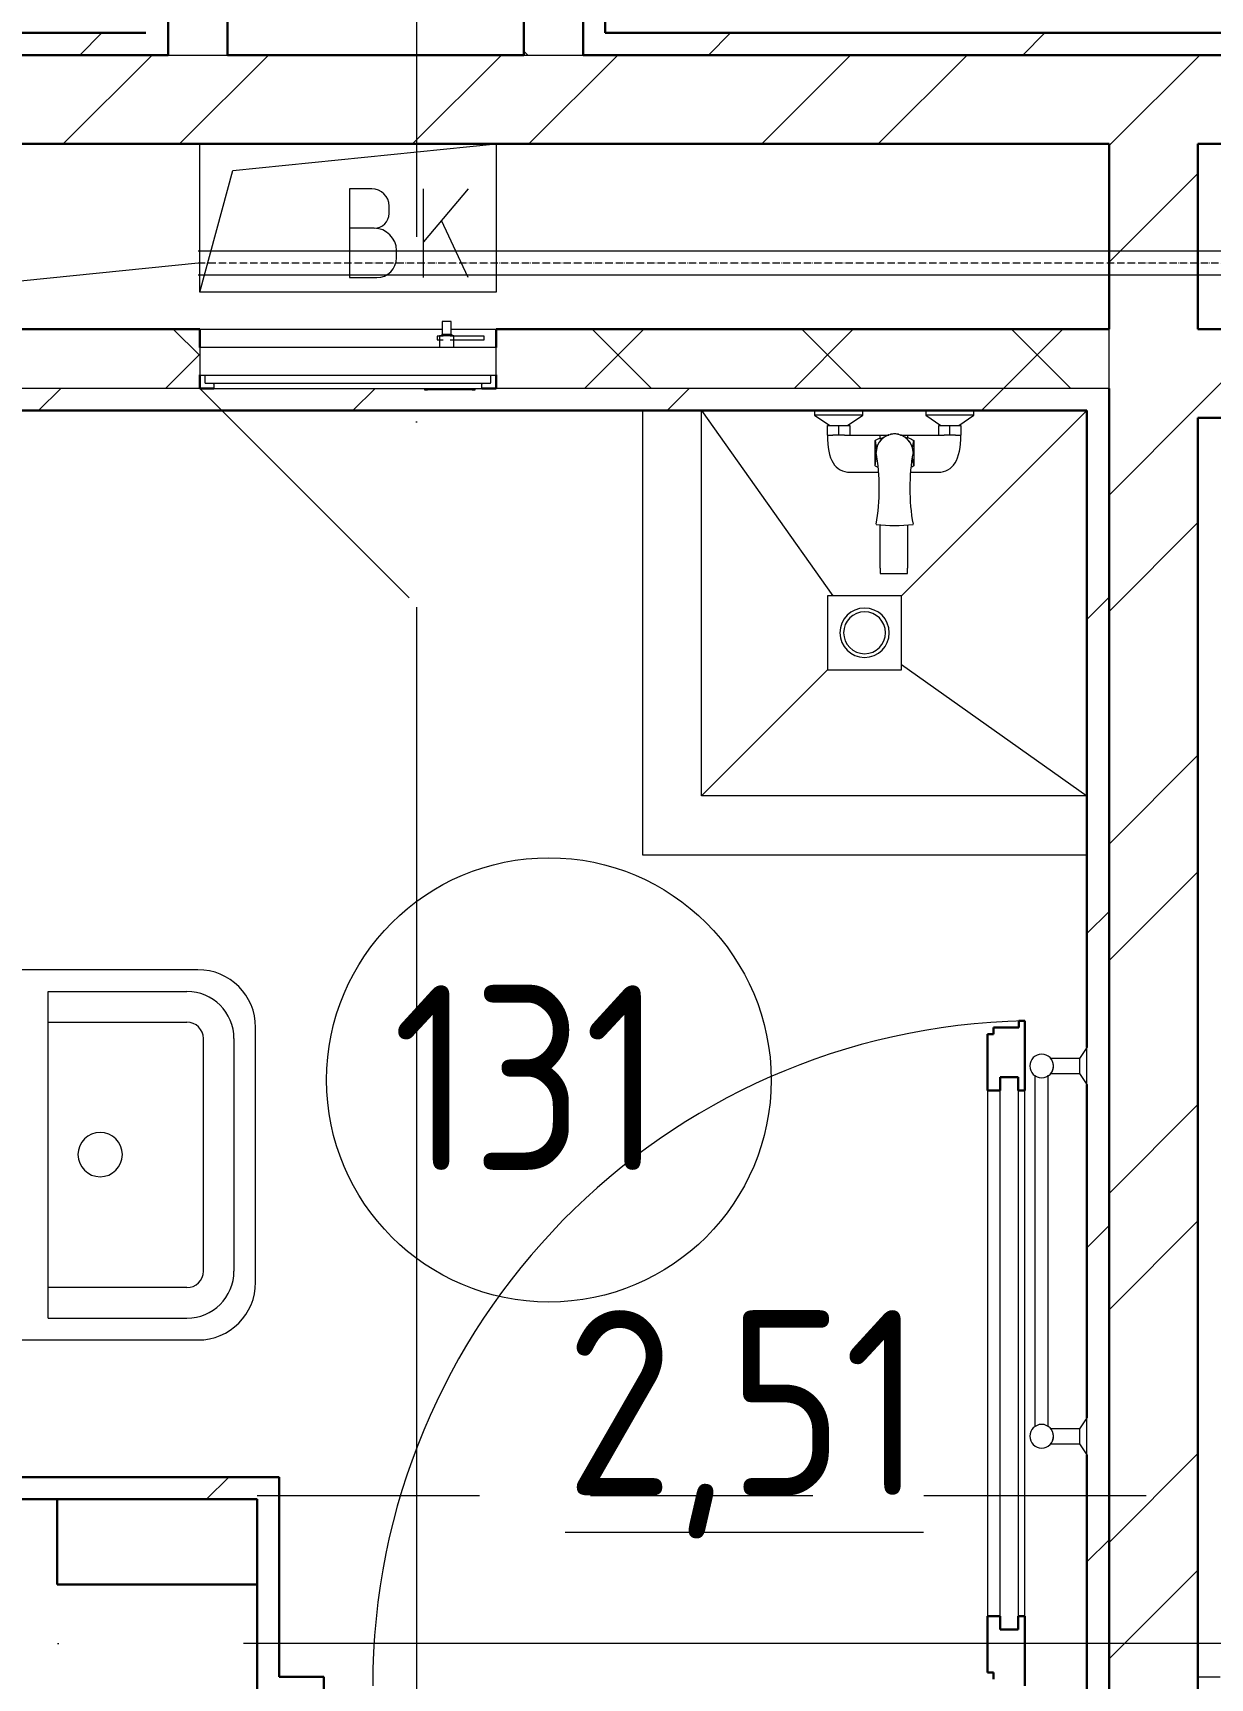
# Model space of a CAD drawing. Header units: millimetres. Extents: x -88595 to 880822, y -1054509 to -148035.
# Drawn here: x 196546 to 198135, y -274298 to -272077 of the extents above; entities that cross this region are included whole.
import ezdxf

# ---------------------------------------------------------------- set-up
doc = ezdxf.new("R2010")
doc.units = ezdxf.units.MM
for name, pattern in [('$0$ADSK_Осевая', [14, 10, -2, 0, -2]), ('ADSK_Линия сетки', [25, 20, -2.5, 0, -2.5]), ('ADSK_Сверху', [4.5, 3, -1.5])]:
    doc.linetypes.add(name, pattern=pattern)
for name, color, linetype, lineweight in [('Аннотация', 7, 'Continuous', 20), ('Двери', 7, 'Continuous', 9), ('Линии', 7, 'Continuous', 9), ('Марки помещений', 7, 'Continuous', 20), ('Обобщенные модели', 7, 'Continuous', 18), ('Оборудование', 7, 'Continuous', 18), ('Оси', 7, 'Continuous', 9), ('Перекрытие', 7, 'Continuous', 18), ('Сантехника', 7, 'Continuous', 18), ('Стены внутренние', 7, 'Continuous', 18), ('Стены наружные', 7, 'Continuous', 18), ('Стены штриховка', 7, 'Continuous', 9), ('Трубопровод', 7, 'Continuous', 18)]:
    doc.layers.add(name, color=color, linetype=linetype, lineweight=lineweight)
doc.layers.add('Двери открывание', color=7, linetype='Continuous', lineweight=9, true_color=0xc0c0c0)
doc.styles.add('GOST Common_3', font='GOST_Common.ttf', dxfattribs={"width": 0.9, "height": 2.5})

# ---------------------------------------------------------------- blocks, each defined once
blk = doc.blocks.new('1 этаж')
at = {"lineweight": 18}
for p, q in [((232900.2, 655887.6), (232900.2, 656087.6)), ((232944.8, 656051.7), (233300.2, 656087.6)), ((233300.2, 656087.6), (233300.2, 655887.6)), ((232900.2, 655887.6), (232944.8, 656051.7)), ((233132.5, 656027.1), (233102.5, 656027.1)), ((233102.5, 656027.1), (233102.5, 655907.1)), ((233262.5, 656027.1), (233202.5, 655955.6)), ((233202.5, 655907.1), (233202.5, 656027.1)), ((233155.8, 655993.8), (233155.8, 656003.8)), ((233135.8, 655973.8), (233102.5, 655973.8)), ((233262.5, 655907.1), (233226.5, 655984.3)), ((233165.8, 655933.8), (233165.8, 655943.8)), ((233102.5, 655907.1), (233139.2, 655907.1)), ((233300.2, 655887.6), (232900.2, 655887.6))]:
    blk.add_line(p, q, dxfattribs=at)
for centre, radius, start, end in [((233132.5, 656003.8), 23.3, 0, 90), ((233135.8, 655993.8), 20, 270, 0), ((233135.8, 655943.8), 30, 0, 90), ((233139.2, 655933.8), 26.7, 270, 0)]:
    blk.add_arc(centre, radius, start, end, dxfattribs=at)
at = {"layer": 'Двери', "lineweight": 30}
for p, q in [((234013.8, 654903.6), (234005.8, 654903.6)), ((234005.8, 654903.6), (234005.8, 654894.6)), ((234013.8, 654809.6), (234013.8, 654903.6)), ((233971.8, 654885.6), (233963.8, 654885.6)), ((233963.8, 654885.6), (233963.8, 654809.6)), ((234005.8, 654894.6), (233971.8, 654894.6)), ((233971.8, 654894.6), (233971.8, 654885.6)), ((233963.8, 654809.6), (233980.8, 654809.6)), ((233980.8, 654809.6), (233980.8, 654827.6)), ((233980.8, 654827.6), (234004.8, 654827.6)), ((234004.8, 654827.6), (234004.8, 654809.6)), ((234004.8, 654809.6), (234013.8, 654809.6)), ((233963.8, 654099.6), (233963.8, 654023.6)), ((233963.8, 654099.6), (233980.8, 654099.6)), ((233980.8, 654099.6), (233980.8, 654081.6)), ((234004.8, 654099.6), (234013.8, 654099.6)), ((234004.8, 654081.6), (234004.8, 654099.6)), ((234013.8, 654005.6), (234013.8, 654099.6)), ((233980.8, 654081.6), (234004.8, 654081.6)), ((233963.8, 654023.6), (233971.8, 654023.6)), ((233971.8, 654023.6), (233971.8, 654014.6))]:
    blk.add_line(p, q, dxfattribs=at)
at = {"layer": 'Двери'}
for p, q in [((233963.8, 654809.6), (233963.8, 654099.6)), ((233980.8, 654081.6), (233980.8, 654827.6)), ((233980.8, 654827.6), (234004.8, 654827.6)), ((234004.8, 654827.6), (234004.8, 654081.6)), ((234013.8, 654099.6), (234013.8, 654809.6)), ((234004.8, 654081.6), (233980.8, 654081.6))]:
    blk.add_line(p, q, dxfattribs=at)
at = {"layer": 'Двери открывание'}
blk.add_arc((234031.8, 654005.6), 898, 91.1485, 180, dxfattribs=at)
at = {"layer": 'Линии', "linetype": 'ADSK_Сверху', "ltscale": 100}
blk.add_line((232977.7, 654262.6), (243797.7, 654262.6), dxfattribs=at)
at = {"layer": 'Марки помещений'}
blk.add_circle((233371.6, 654823.8), 300, dxfattribs=at)
at = {"layer": 'Обобщенные модели'}
for p, q in [((233497.7, 655727.6), (233497.7, 655127.6)), ((233577.7, 655207.6), (233577.7, 655727.6)), ((233577.7, 655727.6), (233755, 655477.6)), ((234097.7, 655727.6), (233847.7, 655477.6)), ((233577.7, 655207.6), (233747.7, 655377.6)), ((233847.7, 655384.9), (234097.7, 655207.6)), ((234097.7, 655207.6), (233577.7, 655207.6)), ((233497.7, 655127.6), (234097.7, 655127.6)), ((232897.7, 654972.6), (232557.7, 654972.6)), ((232695.7, 654943.2), (232882.9, 654943.2)), ((232695.7, 654502), (232695.7, 654943.2)), ((232695.7, 654901.9), (232882.9, 654901.9)), ((232905.1, 654879.6), (232905.1, 654565.6)), ((232946.4, 654879.6), (232946.4, 654565.6)), ((232975.7, 654722.7), (232975.7, 654894.6)), ((232975.7, 654550.6), (232975.7, 654722.7)), ((232882.9, 654543.3), (232695.7, 654543.3)), ((232695.7, 654502), (232882.9, 654502)), ((232557.7, 654472.6), (232897.7, 654472.6))]:
    blk.add_line(p, q, dxfattribs=at)
at = {"layer": 'Обобщенные модели', "lineweight": 9}
for centre, radius, start, end in [((233838.2, 655671.1), 24.9, 0, 180), ((233540.9, 655622.6), 276.6, 349.8828, 10.1172), ((234135.4, 655622.6), 276.6, 169.8828, 190.1172), ((233838.2, 655758.3), 186, 262.307, 277.693)]:
    blk.add_arc(centre, radius, start, end, dxfattribs=at)
at = {"layer": 'Обобщенные модели'}
for centre, radius, start, end in [((232897.7, 654894.6), 78, 0, 90), ((232882.9, 654879.6), 63.6, 0, 90), ((232882.9, 654879.6), 22.3, 0, 90), ((232765.9, 654723), 30, 90, 270), ((232765.9, 654723), 30, 270, 90), ((232882.9, 654565.6), 63.6, 270, 0), ((232882.9, 654565.6), 22.3, 270, 0), ((232897.7, 654550.6), 78, 270, 0)]:
    blk.add_arc(centre, radius, start, end, dxfattribs=at)
at = {"layer": 'Обобщенные модели', "lineweight": 9}
for points in [[(233814, 655677), (233813.5, 655675.1), (233813.3, 655673.1), (233813.3, 655671.1)], [(233863.1, 655671.1), (233863.1, 655673.1), (233862.8, 655675.1), (233862.4, 655677)]]:
    blk.add_open_spline(points, degree=3, dxfattribs=at)
for points, knots in [([(233815.9, 655682.3), (233815.7, 655681.9), (233815.3, 655681), (233814.9, 655679.9), (233814.6, 655679.3), (233814.6, 655679.1)], [0.71428571, 0.71428571, 0.71428571, 0.71428571, 0.75, 0.78571429, 0.80227909, 0.80227909, 0.80227909, 0.80227909]), ([(233818.9, 655686.9), (233818.6, 655686.5), (233818.1, 655685.9), (233817.6, 655685.2), (233817.4, 655684.9)], [0.57142857, 0.57142857, 0.57142857, 0.57142857, 0.60714286, 0.63719083, 0.63719083, 0.63719083, 0.63719083]), ([(233824.5, 655692), (233824.3, 655691.8), (233823.8, 655691.5), (233823.2, 655691), (233822.6, 655690.6), (233822.1, 655690.2), (233821.7, 655689.8), (233821.5, 655689.6), (233821.4, 655689.5)], [0.365798, 0.365798, 0.365798, 0.365798, 0.3928571, 0.4107143, 0.4285714, 0.4464286, 0.4642857, 0.4733784, 0.4733784, 0.4733784, 0.4733784]), ([(233830.3, 655694.8), (233830.1, 655694.7), (233829.5, 655694.5), (233828.6, 655694.1), (233827.8, 655693.8), (233827.4, 655693.6), (233827.2, 655693.5)], [0.1967317, 0.1967317, 0.1967317, 0.1967317, 0.21428571, 0.25, 0.26785714, 0.28571429, 0.28571429, 0.28571429, 0.28571429]), ([(233838.2, 655696), (233837.2, 655696), (233835.7, 655696), (233833.8, 655695.7), (233832.8, 655695.5), (233832.4, 655695.4)], [0, 0, 0, 0, 0.0714286, 0.1071429, 0.1428571, 0.1428571, 0.1428571, 0.1428571]), ([(233844, 655695.4), (233843.5, 655695.5), (233842.6, 655695.7), (233840.6, 655696), (233839.2, 655696), (233838.2, 655696)], [0.8571429, 0.8571429, 0.8571429, 0.8571429, 0.8928571, 0.9285714, 1, 1, 1, 1]), ([(233849.2, 655693.5), (233849, 655693.6), (233848.6, 655693.8), (233847.7, 655694.1), (233846.9, 655694.5), (233846.2, 655694.7), (233846, 655694.8)], [0.71428571, 0.71428571, 0.71428571, 0.71428571, 0.73214286, 0.75, 0.78571429, 0.8032683, 0.8032683, 0.8032683, 0.8032683]), ([(233855, 655689.5), (233854.9, 655689.6), (233854.5, 655690), (233853.9, 655690.5), (233853.2, 655691), (233852.5, 655691.5), (233852.1, 655691.8), (233851.8, 655692)], [0.5266216, 0.5266216, 0.5266216, 0.5266216, 0.5357143, 0.5714286, 0.5892857, 0.6071429, 0.634202, 0.634202, 0.634202, 0.634202]), ([(233858.9, 655684.9), (233858.7, 655685.2), (233858.3, 655685.9), (233857.8, 655686.5), (233857.5, 655686.9)], [0.36280917, 0.36280917, 0.36280917, 0.36280917, 0.39285714, 0.42857143, 0.42857143, 0.42857143, 0.42857143]), ([(233861.8, 655679.1), (233861.7, 655679.3), (233861.5, 655679.9), (233861, 655681), (233860.6, 655681.9), (233860.4, 655682.3)], [0.19772091, 0.19772091, 0.19772091, 0.19772091, 0.21428571, 0.25, 0.28571429, 0.28571429, 0.28571429, 0.28571429])]:
    blk.add_open_spline(points, degree=3, knots=knots, dxfattribs=at)
at = {"layer": 'Оборудование'}
for p, q in [((233227.6, 655847.9), (233227.6, 655830.5)), ((233239.8, 655847.9), (233227.6, 655847.9)), ((233239.8, 655830.5), (233239.8, 655847.9)), ((232900.2, 655812.6), (232900.2, 655776.2)), ((233300.2, 655812.6), (232900.2, 655812.6)), ((233228.9, 655828), (233220.6, 655828)), ((233220.6, 655828), (233220.6, 655823)), ((233220.6, 655823), (233228.9, 655823)), ((233224, 655828.5), (233224, 655812.6)), ((233243.3, 655828.5), (233224, 655828.5)), ((233227.6, 655830.5), (233225.6, 655828.5)), ((233239.8, 655830.5), (233227.6, 655830.5)), ((233284.3, 655828), (233238.5, 655828)), ((233238.5, 655823), (233284.3, 655823)), ((233241.7, 655828.5), (233239.8, 655830.5)), ((233243.3, 655812.6), (233243.3, 655828.5)), ((233284.3, 655823), (233284.3, 655828)), ((233300.2, 655776.2), (233300.2, 655812.6)), ((232901.1, 655775.3), (233299.3, 655775.3)), ((232907.2, 655775.3), (232907.2, 655765.6)), ((232908.1, 655764.6), (233292.2, 655764.6)), ((233293.2, 655765.6), (233293.2, 655775.3)), ((232900.2, 655757.6), (233183, 655474.8)), ((232919.2, 655763.1), (232919.2, 655757.6)), ((232919.2, 655757.6), (233281.2, 655757.6)), ((233203.7, 655757.6), (233203.7, 655755.6)), ((233203.7, 655755.6), (233207.7, 655755.6)), ((233268.2, 655755.6), (233207.7, 655755.6)), ((233268.2, 655755.6), (233272.2, 655755.6)), ((233272.2, 655755.6), (233272.2, 655757.6)), ((233281.2, 655757.6), (233281.2, 655763.1))]:
    blk.add_line(p, q, dxfattribs=at)
for points, knots in [([(232900.2, 655776.2), (232900.2, 655776.1), (232900.2, 655776), (232900.3, 655775.8), (232900.4, 655775.6), (232900.6, 655775.4), (232900.7, 655775.4), (232900.9, 655775.3), (232901, 655775.3), (232901.1, 655775.3)], [-1, -1, -1, -1, -0.833333, -0.666667, -0.5, -0.333333, -0.25, -0.166667, 0, 0, 0, 0]), ([(232907.2, 655765.6), (232907.2, 655765.5), (232907.2, 655765.3), (232907.3, 655765.1), (232907.4, 655764.9), (232907.5, 655764.8), (232907.7, 655764.7), (232907.8, 655764.7), (232907.9, 655764.6), (232908, 655764.6), (232908.1, 655764.6)], [-1, -1, -1, -1, -0.833333, -0.666667, -0.541667, -0.416667, -0.333333, -0.25, -0.166667, 0, 0, 0, 0]), ([(232917.6, 655764.6), (232917.8, 655764.6), (232918, 655764.6), (232918.2, 655764.5), (232918.4, 655764.4), (232918.6, 655764.3), (232918.7, 655764.2), (232918.9, 655764), (232919, 655763.8), (232919.1, 655763.7), (232919.2, 655763.4), (232919.2, 655763.2), (232919.2, 655763.1)], [-1, -1, -1, -1, -0.833333, -0.75, -0.666667, -0.583333, -0.5, -0.416667, -0.333333, -0.25, -0.166667, 0, 0, 0, 0]), ([(233281.2, 655763.1), (233281.2, 655763.2), (233281.2, 655763.4), (233281.3, 655763.7), (233281.4, 655763.8), (233281.5, 655764), (233281.6, 655764.2), (233281.8, 655764.3), (233281.9, 655764.4), (233282.1, 655764.5), (233282.4, 655764.6), (233282.6, 655764.6), (233282.7, 655764.6)], [0, 0, 0, 0, 0.166667, 0.25, 0.333333, 0.416667, 0.5, 0.583333, 0.666667, 0.75, 0.833333, 1, 1, 1, 1]), ([(233292.2, 655764.6), (233292.3, 655764.6), (233292.4, 655764.6), (233292.6, 655764.7), (233292.7, 655764.7), (233292.8, 655764.8), (233292.9, 655764.9), (233293.1, 655765.1), (233293.2, 655765.3), (233293.2, 655765.5), (233293.2, 655765.6)], [0, 0, 0, 0, 0.166667, 0.25, 0.333333, 0.416667, 0.541667, 0.666667, 0.833333, 1, 1, 1, 1]), ([(233299.3, 655775.3), (233299.3, 655775.3), (233299.5, 655775.3), (233299.6, 655775.4), (233299.8, 655775.4), (233299.9, 655775.6), (233300.1, 655775.8), (233300.2, 655776), (233300.2, 655776.1), (233300.2, 655776.2)], [0, 0, 0, 0, 0.166667, 0.25, 0.333333, 0.5, 0.666667, 0.833333, 1, 1, 1, 1])]:
    blk.add_open_spline(points, degree=3, knots=knots, dxfattribs=at)
at = {"layer": 'Оси', "linetype": 'ADSK_Линия сетки', "ltscale": 100}
for p, q in [((233192.7, 662962.6), (233192.7, 633106.5)), ((252460, 654062.6), (175520.4, 654062.6))]:
    blk.add_line(p, q, dxfattribs=at)
at = {"layer": 'Перекрытие', "color": 49, "ltscale": 100, "true_color": 0x464646}
for p, q in [((232900.2, 655887.6), (232900.2, 656087.6)), ((233300.2, 656087.6), (233300.2, 655887.6)), ((233300.2, 655887.6), (232900.2, 655887.6))]:
    blk.add_line(p, q, dxfattribs=at)
at = {"layer": 'Сантехника'}
for p, q in [((233730.2, 655727.6), (233730.2, 655721.3)), ((233730.2, 655721.3), (233750.7, 655707.6)), ((233795.2, 655721.3), (233730.2, 655721.3)), ((233774.7, 655707.6), (233795.2, 655721.3)), ((233795.2, 655721.3), (233795.2, 655727.6)), ((233880.2, 655727.6), (233880.2, 655721.3)), ((233880.2, 655721.3), (233900.7, 655707.6)), ((233945.3, 655721.3), (233880.2, 655721.3)), ((233924.7, 655707.6), (233945.3, 655721.3)), ((233945.3, 655721.3), (233945.3, 655727.6)), ((233747.7, 655707.6), (233762.7, 655707.6)), ((233747.7, 655694.6), (233747.7, 655707.6)), ((233762.7, 655707.6), (233777.7, 655707.6)), ((233762.7, 655707.6), (233762.7, 655694.6)), ((233777.7, 655707.6), (233777.7, 655694.6)), ((233897.7, 655707.6), (233912.7, 655707.6)), ((233897.7, 655694.6), (233897.7, 655707.6)), ((233912.7, 655707.6), (233927.7, 655707.6)), ((233912.7, 655694.6), (233912.7, 655707.6)), ((233927.7, 655707.6), (233927.7, 655694.6)), ((233747.5, 655694.6), (233754.9, 655694.6)), ((233762.7, 655694.6), (233754.9, 655694.6)), ((233770.6, 655694.6), (233762.7, 655694.6)), ((233770.6, 655694.6), (233818.5, 655694.6)), ((233811.8, 655652.9), (233811.8, 655687)), ((233811.8, 655687), (233813.7, 655674.3)), ((233818.5, 655689.3), (233818.5, 655694.6)), ((233818.5, 655694.6), (233830.3, 655694.6)), ((233846, 655694.6), (233855.7, 655694.6)), ((233855.7, 655694.6), (233855.7, 655690.3)), ((233855.7, 655694.6), (233904.9, 655694.6)), ((233862.3, 655676.7), (233864.2, 655687)), ((233864.2, 655687), (233864.2, 655652.9)), ((233912.7, 655694.6), (233904.9, 655694.6)), ((233920.6, 655694.6), (233912.7, 655694.6)), ((233920.6, 655694.6), (233927.6, 655694.6)), ((233811.8, 655652.9), (233813.7, 655666.7)), ((233864.2, 655652.9), (233862.4, 655663.7)), ((233778.3, 655644.4), (233815.6, 655644.4)), ((233860.7, 655644.4), (233896.8, 655644.4)), ((233818.5, 655514.9), (233818.5, 655573.6)), ((233855.7, 655573.5), (233855.7, 655514.9)), ((233818.5, 655514.9), (233818.5, 655507.6)), ((233818.5, 655507.6), (233855.7, 655507.6)), ((233855.7, 655507.6), (233855.7, 655514.9)), ((233747.7, 655477.6), (233747.7, 655377.6)), ((233847.7, 655477.6), (233747.7, 655477.6)), ((233847.7, 655377.6), (233847.7, 655477.6)), ((233747.7, 655377.6), (233847.7, 655377.6)), ((234097.7, 654867.6), (234087.7, 654852.6)), ((234097.7, 654867.6), (234087.7, 654852.6)), ((234097.7, 654817.6), (234097.7, 654867.6)), ((234087.7, 654852.6), (234049.2, 654852.6)), ((234049.2, 654832.6), (234087.7, 654832.6)), ((234087.7, 654852.6), (234087.7, 654832.6)), ((234087.7, 654832.6), (234097.7, 654817.6)), ((234027.7, 654830), (234027.7, 654355.3)), ((234045.7, 654355.7), (234045.7, 654830)), ((234097.7, 654367.6), (234087.7, 654352.6)), ((234097.7, 654367.6), (234087.7, 654352.6)), ((234097.7, 654317.6), (234097.7, 654367.6)), ((234087.7, 654352.6), (234049.2, 654352.6)), ((234087.7, 654352.6), (234087.7, 654332.6)), ((234049.2, 654332.6), (234087.7, 654332.6)), ((234087.7, 654332.6), (234097.7, 654317.6))]:
    blk.add_line(p, q, dxfattribs=at)
for centre, radius, start, end in [((233797.7, 655427.6), 33.3, 0, 180), ((233797.7, 655427.6), 28.3, 0, 180), ((233797.7, 655427.6), 33.3, 180, 0), ((233797.7, 655427.6), 28.3, 180, 0), ((234036.7, 654842.6), 16, 90, 270), ((234036.7, 654842.6), 16, 270, 90), ((234036.7, 654342.6), 16, 90, 270), ((234036.7, 654342.6), 16, 270, 90)]:
    blk.add_arc(centre, radius, start, end, dxfattribs=at)
for points in [[(233747.5, 655694.6), (233747.5, 655661.1), (233757.8, 655644.4), (233778.3, 655644.4)], [(233811.8, 655687), (233812.9, 655687.7), (233815.1, 655688.9), (233817.4, 655690), (233818.5, 655690.5)], [(233818.5, 655689.3), (233820.6, 655690.5), (233822.9, 655691.5), (233825.2, 655692.3)], [(233852, 655691.9), (233853.2, 655691.4), (233854.5, 655690.9), (233855.7, 655690.3)], [(233855.7, 655691.3), (233857.2, 655690.7), (233860.2, 655689.4), (233863, 655687.8), (233864.2, 655687)], [(233896.8, 655644.4), (233917.3, 655644.4), (233927.6, 655661.1), (233927.6, 655694.6)], [(233815.1, 655651), (233814, 655651.6), (233812.9, 655652.3), (233811.8, 655652.9)], [(233864.2, 655652.9), (233863.3, 655652.4), (233862.4, 655651.8), (233861.4, 655651.3)], [(234052.6, 654844.4), (234052.5, 654845), (234052.4, 654845.5), (234052.3, 654846.1)], [(234052.6, 654344.4), (234052.5, 654345), (234052.4, 654345.5), (234052.3, 654346.1)]]:
    blk.add_open_spline(points, degree=3, dxfattribs=at)
for points, knots in [([(234051.9, 654847.7), (234051.6, 654848.4), (234051.3, 654849.3), (234050.8, 654850.1), (234050.5, 654850.7), (234050.2, 654851.3), (234049.9, 654851.7), (234049.7, 654851.9), (234049.6, 654852.1), (234049.4, 654852.3), (234049.3, 654852.5), (234049.2, 654852.6), (234049.2, 654852.6)], [0.6666667, 0.6666667, 0.6666667, 0.6666667, 0.75, 0.7708333, 0.7916667, 0.8333333, 0.875, 0.8854167, 0.8958333, 0.9166667, 0.9583333, 1, 1, 1, 1]), ([(234049.7, 654833.2), (234049.7, 654833.3), (234049.9, 654833.5), (234050.2, 654834), (234050.5, 654834.4), (234051.1, 654835.4), (234051.8, 654837), (234052.4, 654839.1), (234052.6, 654840.7), (234052.7, 654841.8), (234052.7, 654842.4)], [0.1111111, 0.1111111, 0.1111111, 0.1111111, 0.1388889, 0.1666667, 0.1944444, 0.2222222, 0.3333333, 0.3888889, 0.4444444, 0.4925448, 0.4925448, 0.4925448, 0.4925448]), ([(234051.9, 654347.7), (234051.6, 654348.4), (234051.3, 654349.3), (234050.8, 654350.1), (234050.5, 654350.7), (234050.2, 654351.3), (234049.9, 654351.7), (234049.7, 654351.9), (234049.6, 654352.1), (234049.4, 654352.3), (234049.3, 654352.5), (234049.2, 654352.6), (234049.2, 654352.6)], [0.6666667, 0.6666667, 0.6666667, 0.6666667, 0.75, 0.7708333, 0.7916667, 0.8333333, 0.875, 0.8854167, 0.8958333, 0.9166667, 0.9583333, 1, 1, 1, 1]), ([(234049.2, 654332.6), (234049.2, 654332.6), (234049.3, 654332.7), (234049.5, 654333), (234049.7, 654333.2), (234049.9, 654333.5), (234050.2, 654334), (234050.5, 654334.4), (234051.1, 654335.4), (234051.8, 654337), (234052.4, 654339.1), (234052.6, 654340.7), (234052.7, 654341.8), (234052.7, 654342.2)], [0, 0, 0, 0, 0.0555556, 0.0833333, 0.1111111, 0.1388889, 0.1666667, 0.1944444, 0.2222222, 0.3333333, 0.3888889, 0.4444444, 0.4884465, 0.4884465, 0.4884465, 0.4884465])]:
    blk.add_open_spline(points, degree=3, knots=knots, dxfattribs=at)
at = {"layer": 'Стены внутренние', "lineweight": 30}
for p, q in [((232707.7, 654142.6), (232707.7, 654257.6)), ((232977.7, 654142.6), (232707.7, 654142.6))]:
    blk.add_line(p, q, dxfattribs=at)
at = {"layer": 'Стены наружные', "lineweight": 30}
for p, q in [((232857.7, 656207.6), (232857.7, 660262.6)), ((232937.7, 656207.6), (232937.7, 660262.6)), ((233337.7, 660262.6), (233337.7, 656207.6)), ((233417.7, 656207.6), (233417.7, 660262.6)), ((233447.7, 656237.6), (233447.7, 660232.6)), ((232827.7, 656237.6), (231552.7, 656237.6)), ((234732.7, 656237.6), (233447.7, 656237.6)), ((232857.7, 656207.6), (231582.7, 656207.6)), ((233337.7, 656207.6), (232937.7, 656207.6)), ((234702.7, 656207.6), (233417.7, 656207.6)), ((232527.7, 656087.6), (234127.7, 656087.6)), ((234127.7, 656087.6), (234127.7, 655837.6)), ((234247.7, 655837.6), (234247.7, 656087.6)), ((234247.7, 656087.6), (234582.7, 656087.6)), ((232900.2, 655837.6), (232527.7, 655837.6)), ((232900.2, 655812.6), (232900.2, 655837.6)), ((234127.7, 655837.6), (233300.2, 655837.6)), ((233300.2, 655837.6), (233300.2, 655812.6)), ((234582.7, 655837.6), (234247.7, 655837.6)), ((232900.2, 655757.6), (232900.2, 655776)), ((233300.2, 655776), (233300.2, 655757.6)), ((232919.2, 655757.6), (232900.2, 655757.6)), ((233300.2, 655757.6), (233281.2, 655757.6)), ((234127.7, 655757.6), (234127.7, 653987.6)), ((232557.7, 655727.6), (234097.7, 655727.6)), ((234097.7, 655727.6), (234097.7, 654867.6)), ((234247.7, 653987.6), (234247.7, 655717.6)), ((234702.7, 655717.6), (234247.7, 655717.6)), ((234097.7, 654817.6), (234097.7, 654367.6)), ((234097.7, 654317.6), (234097.7, 653987.6)), ((233007.7, 654287.6), (232557.7, 654287.6)), ((233007.7, 654017.6), (233007.7, 654287.6)), ((232407.7, 654257.6), (232977.7, 654257.6)), ((232977.7, 654257.6), (232977.7, 653867.6)), ((233067.8, 654017.6), (233007.7, 654017.6)), ((233067.8, 653987.6), (233067.8, 654017.6))]:
    blk.add_line(p, q, dxfattribs=at)
at = {"layer": 'Стены наружные', "linetype": 'Continuous', "lineweight": 9}
for p, q in [((232738.3, 656207.6), (232768.3, 656237.6)), ((233586.9, 656207.6), (233616.9, 656237.6)), ((234011.1, 656207.6), (234041.1, 656237.6)), ((233343, 656207.6), (233337.7, 656212.9)), ((232715.9, 656087.6), (232835.9, 656207.6)), ((232873.1, 656087.6), (232993.1, 656207.6)), ((233187.4, 656087.6), (233307.4, 656207.6)), ((233344.5, 656087.6), (233464.5, 656207.6)), ((233658.8, 656087.6), (233778.8, 656207.6)), ((233816, 656087.6), (233936, 656207.6)), ((234130.3, 656087.6), (234250.3, 656207.6)), ((234127.7, 656085), (234130.3, 656087.6)), ((234127.7, 655927.9), (234247.7, 656047.9)), ((232900.2, 655801.9), (232864.5, 655837.6)), ((233419.7, 655757.6), (233499.7, 655837.6)), ((233510.2, 655757.6), (233430.2, 655837.6)), ((233702.5, 655757.6), (233782.5, 655837.6)), ((233793, 655757.6), (233713, 655837.6)), ((233985.4, 655757.6), (234065.4, 655837.6)), ((234075.9, 655757.6), (233995.9, 655837.6)), ((234247.7, 655733.6), (234351.8, 655837.6)), ((232854, 655757.6), (232900.2, 655803.8)), ((232682.6, 655727.6), (232712.6, 655757.6)), ((233106.9, 655727.6), (233136.9, 655757.6)), ((233531.1, 655727.6), (233561.1, 655757.6)), ((233955.4, 655727.6), (233985.4, 655757.6)), ((234127.7, 655613.6), (234247.7, 655733.6)), ((234127.7, 655456.4), (234247.7, 655576.4)), ((234097.7, 655445.7), (234127.7, 655475.7)), ((234127.7, 655142.1), (234247.7, 655262.1)), ((234127.7, 654984.9), (234247.7, 655104.9)), ((234097.7, 655021.4), (234127.7, 655051.4)), ((234127.7, 654670.6), (234247.7, 654790.6)), ((234127.7, 654513.5), (234247.7, 654633.5)), ((234097.7, 654597.1), (234127.7, 654627.1)), ((234127.7, 654199.2), (234247.7, 654319.2)), ((232909.6, 654257.6), (232939.6, 654287.6)), ((234097.7, 654172.9), (234127.7, 654202.9)), ((234127.7, 654042), (234247.7, 654162))]:
    blk.add_line(p, q, dxfattribs=at)
at = {"layer": 'Стены наружные'}
for p, q in [((232900.2, 655837.6), (233227.6, 655837.6)), ((233239.8, 655837.6), (233300.2, 655837.6))]:
    blk.add_line(p, q, dxfattribs=at)
at = {"layer": 'Стены штриховка'}
for p, q in [((232857.7, 656207.6), (232937.7, 656207.6)), ((233337.7, 656207.6), (233417.7, 656207.6)), ((234127.7, 655757.6), (234127.7, 655837.6)), ((232900.2, 655757.6), (232527.7, 655757.6)), ((234127.7, 655757.6), (233300.2, 655757.6)), ((234247.7, 654017.6), (234277.7, 654017.6))]:
    blk.add_line(p, q, dxfattribs=at)
at = {"layer": 'Марки помещений', "style": 'GOST Common_3', "width": 0.9}
for s, p in [('131', (233160.5, 654701.5)), ('%%U2,51', (233393.7, 654262.9))]:
    blk.add_text(s, height=250, dxfattribs=at).set_placement(p)

msp = doc.modelspace()

# ---------------------------------------------------------------- linework, layer by layer
at = {"layer": 'Аннотация'}
msp.add_line((196768.7, -272387.7), (195464.8, -272520), dxfattribs=at)
at = {"layer": 'Трубопровод', "color": 24, "true_color": 0xa52900}
for p, q in [((200091.8, -272371.7), (196768.7, -272371.7)), ((196768.7, -272403.7), (200091.8, -272403.7))]:
    msp.add_line(p, q, dxfattribs=at)
at = {"layer": 'Трубопровод', "color": 24, "linetype": '$0$ADSK_Осевая', "true_color": 0xa52900}
msp.add_line((200091.8, -272387.7), (196768.7, -272387.7), dxfattribs=at)
msp.add_line((200091.8, -272387.7), (196768.7, -272387.7), dxfattribs=at)

# ---------------------------------------------------------------- block references
at = {"layer": 'Оборудование', "color": 5, "true_color": 0x0000ff}
msp.add_blockref('1 этаж', (-36129.5, -928314.5), dxfattribs=at)

doc.saveas('drawing.dxf')
